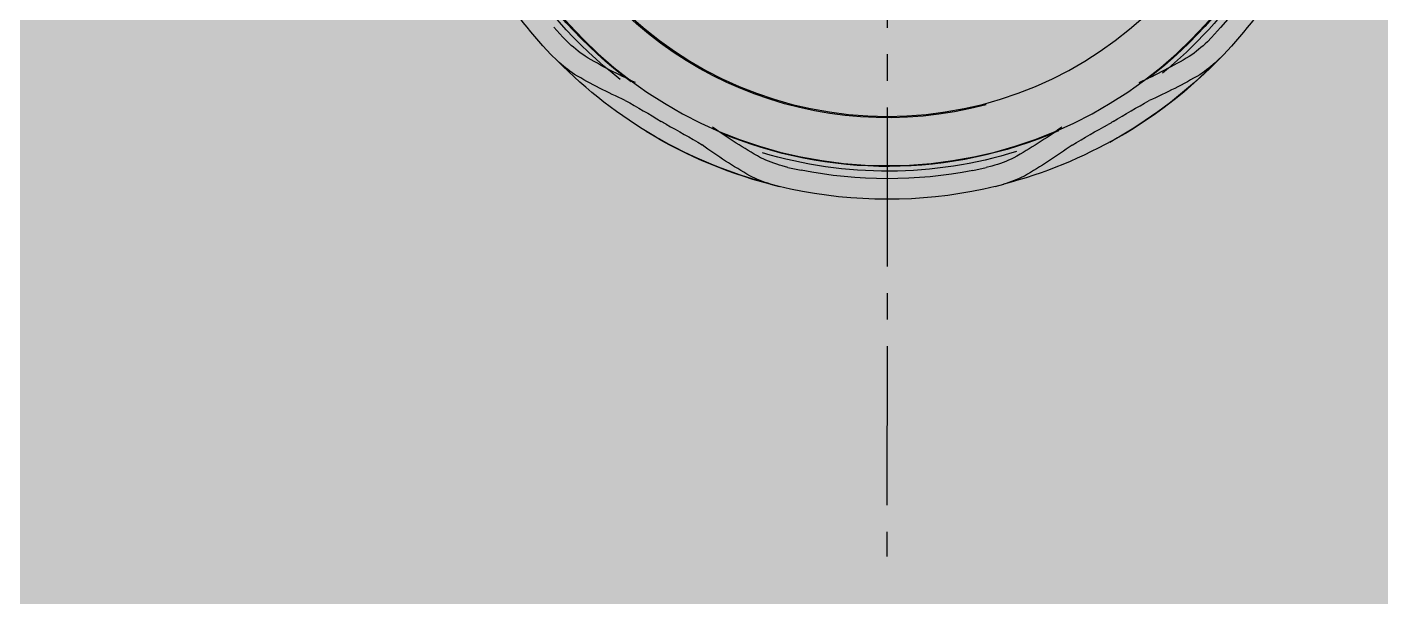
# Model space of a CAD drawing. Header units: millimetres. Extents: x 307301 to 459443, y -2888111 to -2805601.
# Drawn here: x 440013.48 to 440045.42, y -2878180.15 to -2878166.73 of the extents above; entities that cross this region are included whole.
import ezdxf

# ---------------------------------------------------------------- set-up
doc = ezdxf.new("R2010")
doc.units = ezdxf.units.MM
doc.header["$LTSCALE"] = 10
doc.header["$MEASUREMENT"] = 0
doc.linetypes.add('CENTER2', pattern=[1.125, 0.75, -0.125, 0.125, -0.125])
for name, color, linetype in [('$DDT_AUDIT_GENERATED_(131)', 7, 'Continuous'), ('$DDT_AUDIT_GENERATED_(15E)', 7, 'Continuous'), ('$DDT_AUDIT_GENERATED_(224)', 7, 'Continuous'), ('$DDT_AUDIT_GENERATED_(77)', 7, 'Continuous'), ('$DDT_AUDIT_GENERATED_(7E)', 7, 'Continuous'), ('BMA  furniture', 6, 'Continuous'), ('Default', 7, 'Continuous'), ('Furniture - Plan', 3, 'Continuous')]:
    doc.layers.add(name, color=color, linetype=linetype)

# ---------------------------------------------------------------- blocks, each defined once
blk = doc.blocks.new('TUFTUFTU')
at = {"layer": 'Furniture - Plan', "ltscale": 0.01}
h = blk.add_hatch(color=250, dxfattribs=at)
h.dxf.hatch_style = 1
h.set_gradient(color1=(51, 51, 51), color2=(105, 105, 105), one_color=1, tint=0.41, name='INVCYLINDER')
edge = h.paths.add_edge_path()
edge.add_arc((1413476.938, -245799), 296.526, 0, 360)
at = {"layer": '$DDT_AUDIT_GENERATED_(131)', "color": 6, "linetype": 'Continuous'}
for start, end in [(37.82893, 81.77031), (342.76173, 16.67914), (287.33868, 320.81922)]:
    blk.add_arc((1413476.938, -245799), 20.547, start, end, dxfattribs=at)
at = {"layer": '$DDT_AUDIT_GENERATED_(15E)', "color": 3, "linetype": 'Continuous'}
for radius in [295.946, 295.558]:
    blk.add_circle((1413476.938, -245799), radius, dxfattribs=at)
at = {"layer": '$DDT_AUDIT_GENERATED_(224)', "color": 3, "linetype": 'Continuous'}
for radius in [300, 296.526, 296.132]:
    blk.add_circle((1413476.938, -245799), radius, dxfattribs=at)
at = {"layer": '$DDT_AUDIT_GENERATED_(77)', "color": 6, "linetype": 'Continuous'}
for radius in [20.285, 17.962]:
    blk.add_circle((1413476.938, -245799), radius, dxfattribs=at)
for radius, start, end in [(20.323, 36.51808, 82.96849), (18.03, 345.02605, 285.02605), (20.323, 336.56984, 22.85332), (20.323, 275.60501, 322.89735)]:
    blk.add_arc((1413476.938, -245799), radius, start, end, dxfattribs=at)
at = {"layer": '$DDT_AUDIT_GENERATED_(7E)', "color": 6, "linetype": 'Continuous'}
for p, q in [((1413491.983, -245783.124), (1413491.577, -245782.749)), ((1413491.983, -245783.124), (1413492.272, -245783.421)), ((1413490.694, -245783.259), (1413491.171, -245783.69)), ((1413491.367, -245783.886), (1413491.171, -245783.69)), ((1413497.31, -245794.311), (1413497.237, -245794.043)), ((1413498.092, -245793.491), (1413498.205, -245793.89)), ((1413498.327, -245794.429), (1413498.205, -245793.89)), ((1413497.31, -245794.311), (1413497.444, -245794.94)), ((1413497.448, -245803.042), (1413497.314, -245803.671)), ((1413498.209, -245804.091), (1413498.331, -245803.551)), ((1413497.242, -245803.939), (1413497.314, -245803.671)), ((1413498.209, -245804.091), (1413498.097, -245804.49)), ((1413491.185, -245814.297), (1413490.708, -245814.728)), ((1413491.185, -245814.297), (1413491.381, -245814.101)), ((1413491.591, -245815.238), (1413491.997, -245814.862)), ((1413492.286, -245814.565), (1413491.997, -245814.862))]:
    blk.add_line(p, q, dxfattribs=at)
for radius in [62.905, 61.937]:
    blk.add_circle((1413476.938, -245799), radius, dxfattribs=at)
for centre, radius, start, end in [((1413476.938, -245799), 21.872, 47.98929, 72.06281), ((1413487.869, -245787.601), 6.071, 33.59832, 43.50886), ((1413476.938, -245799), 21.86, 14.59731, 45.4548), ((1413486.863, -245788.295), 6.303, 34.35616, 44.3815), ((1413470.684, -245797.138), 25.71, 24.12549, 30.10678), ((1413469.979, -245797.771), 25.646, 24.55032, 30.54449), ((1413531.941, -245765.771), 43.166, 208.89535, 211.50651), ((1413476.938, -245799), 21.872, 13.51231, 31.32948), ((1413476.268, -245799.387), 21.872, 29.68025, 30.37186), ((1413531.706, -245768.781), 41.456, 208.49175, 211.2106), ((1413474.528, -245805.644), 25.647, 29.50768, 35.50172), ((1413475.43, -245805.349), 25.71, 29.94531, 35.92663), ((1413492.269, -245795.221), 6.075, 16.54655, 26.45049), ((1413491.173, -245795.744), 6.299, 15.66739, 25.69916), ((1413476.938, -245799), 21.872, 347.98929, 12.06281), ((1413476.938, -245799), 20.904, 348.85142, 11.20068), ((1413491.172, -245802.242), 6.303, 334.35616, 344.3815), ((1413476.938, -245799), 21.86, 314.59731, 345.4548), ((1413492.276, -245802.766), 6.071, 333.59832, 343.50886), ((1413474.523, -245792.359), 25.646, 324.55032, 330.54449), ((1413475.424, -245792.652), 25.71, 324.12549, 330.10678), ((1413533.217, -245830.019), 43.166, 148.89535, 151.50651), ((1413476.938, -245799), 21.872, 313.51231, 331.32948), ((1413530.492, -245831.321), 41.456, 148.49175, 151.2106), ((1413476.268, -245798.613), 21.872, 329.68025, 330.37186), ((1413469.979, -245800.235), 25.647, 329.50768, 335.50172), ((1413470.686, -245800.868), 25.71, 329.94531, 335.92663), ((1413486.876, -245809.699), 6.299, 315.66739, 325.69916), ((1413487.876, -245810.387), 6.075, 316.54655, 326.45049), ((1413476.938, -245799), 20.904, 288.85142, 311.20068), ((1413476.938, -245799), 21.872, 287.98929, 312.06281)]:
    blk.add_arc(centre, radius, start, end, dxfattribs=at)
at = {"layer": 'Default', "color": 6, "linetype": 'CENTER2'}
blk.add_line((1413438.227, -245799.018), (1413515.649, -245798.982), dxfattribs=at)
blk = doc.blocks.new('SDTYTYT')
at = {"layer": 'Furniture - Plan', "color": 3, "xscale": 0.5000000000000486, "yscale": 0.5000000000000486, "zscale": 0.5000000000000486, "rotation": 180}
blk.add_blockref('TUFTUFTU', (925445.399, -2867082.713), dxfattribs=at)

msp = doc.modelspace()

# ---------------------------------------------------------------- block references
at = {"layer": 'BMA  furniture', "xscale": -1, "rotation": 270}
msp.add_blockref('SDTYTYT', (3184216.991, -3096866.777, 0.055), dxfattribs=at)

doc.saveas('drawing.dxf')
